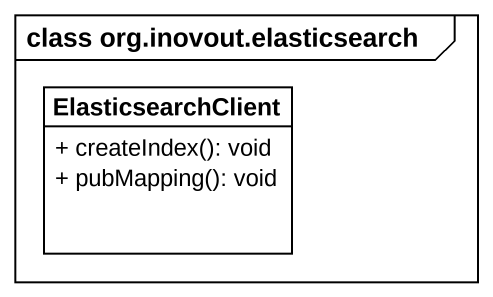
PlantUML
@startuml
mainframe class org.inovout.elasticsearch
hide circle
hide empty members
skinparam classAttributeIconSize 0
class ElasticsearchClient {
  + createIndex(): void
  + pubMapping(): void
}
@enduml
